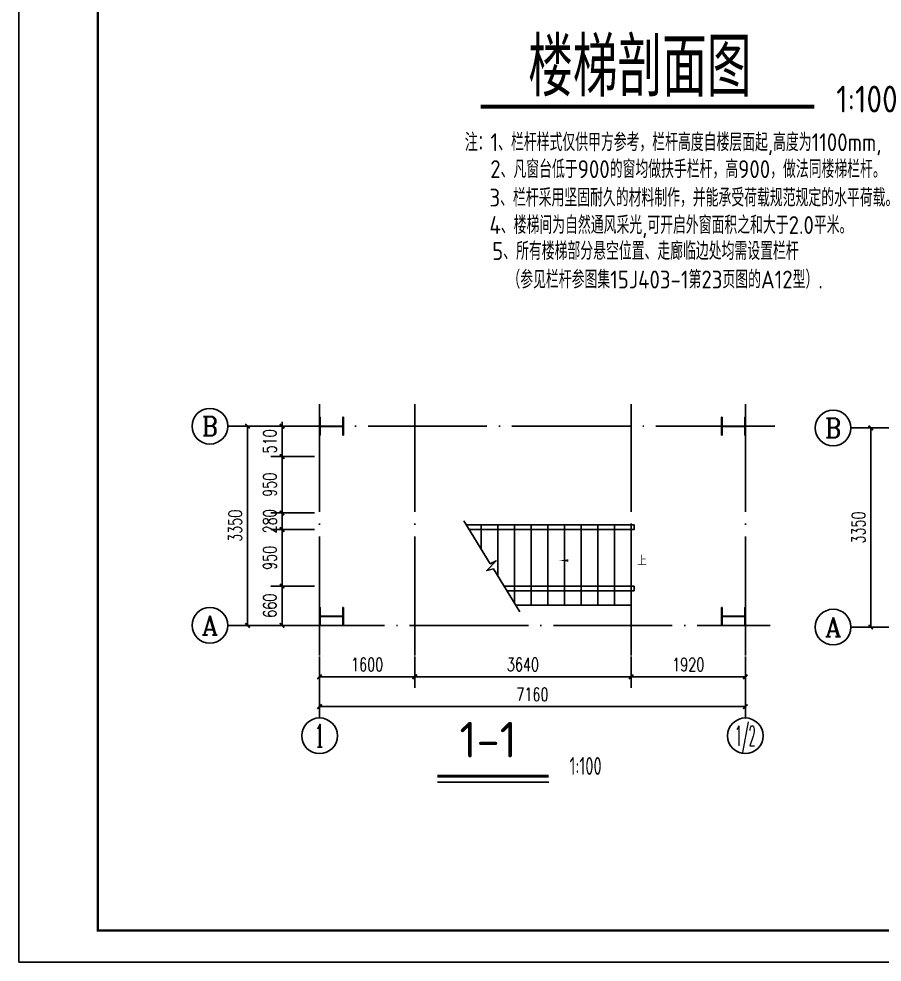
# Model space of a CAD drawing. Extents: x -89996 to 1006241, y -2176 to 440573.
# Drawn here: x 742806 to 757324, y 141094 to 156962 of the extents above; entities that cross this region are included whole.
import ezdxf
from ezdxf.enums import TextEntityAlignment as Align

# ---------------------------------------------------------------- set-up
doc = ezdxf.new("R2010")
doc.units = 0
doc.header["$LTSCALE"] = 1000
doc.header["$MEASUREMENT"] = 0
doc.linetypes.add('DOTE', pattern=[2.4200000000000004, 2, -0.2, 0.02, -0.2])
for name, color, linetype in [('AXIS_TEXT', 7, 'Continuous'), ('BORDER', 7, 'Continuous'), ('COLU', 7, 'Continuous'), ('DIM_SYMB', 3, 'Continuous'), ('DOTE', 1, 'DOTE'), ('GL', 150, 'Continuous'), ('GZ', 50, 'Continuous'), ('NUM', 7, 'Continuous'), ('PUB_DIM', 3, 'Continuous'), ('PUB_TEXT', 7, 'Continuous'), ('PUB_TITLE', 4, 'Continuous'), ('PZ', 202, 'Continuous'), ('TEXT', 7, 'Continuous'), ('THIN', 7, 'Continuous')]:
    doc.layers.add(name, color=color, linetype=linetype)
doc.styles.add('-GBCBIGGBENOR', font='GBENOR.shx', dxfattribs={"bigfont": 'GBCBIG.shx'})
doc.styles.add('_TCH_AXIS', font='COMPLEX', dxfattribs={"bigfont": 'GBCBIG'})
doc.styles.add('_TCH_DIM', font='SIMPLEX', dxfattribs={"bigfont": 'GBCBIG'})
doc.styles.add('_TCH_DIM_T3', font='SIMPLEX', dxfattribs={"width": 0.7058823529411765, "bigfont": 'GBCBIG'})
doc.styles.add('C', font='tssdeng.shx', dxfattribs={"height": 3, "bigfont": 'tssdchn.shx'})
doc.styles.add('COMPLEX', font='COMPLEX')
doc.styles.get("Standard").update_dxf_attribs({"font": 'gbenor.shx', "bigfont": 'gbcbig.shx'})
doc.styles.add('TSSD_Label', font='tssdeng.shx', dxfattribs={"width": 0.7, "bigfont": 'hztxt.shx'})
doc.styles.add('TSSD_Norm', font='tssdeng.shx', dxfattribs={"bigfont": 'hztxt.shx'})
doc.dimstyles.new('_TCH_ARCH&&75', dxfattribs={"dimtxt": 223.125, "dimasz": 75, "dimexe": 187.5, "dimexo": 225, "dimgap": 94.68750000000001, "dimtad": 1, "dimdec": 0, "dimzin": 0, "dimdsep": 46, "dimtxsty": '_TCH_DIM_T3', "dimblk": 'ARCHTICK', "dimcen": 0.09, "dimclrt": 7, "dimazin": 2, "dimtfac": 1, "dimtdec": 0, "dimtix": 1, "dimtmove": 2, "dimatfit": 3, "dimfxl": 0, "dimtolj": 1, "dimtzin": 0, "dimarcsym": 0})

# ---------------------------------------------------------------- blocks, each defined once
blk = doc.blocks.new('_ArchTick')
at = {"color": 0, "linetype": 'ByBlock', "const_width": 0.4}
blk.add_lwpolyline([(-0.5, -0.5), (0.5, 0.5)], dxfattribs=at)
blk = doc.blocks.new('*D2652')
at = {"layer": 'Defpoints', "color": 0, "transparency": 16777216}
for p in [(757131.8409673874, 150079.5569549312), (757434.0769459169, 150079.5569549312), (757434.0769459169, 146729.5569548323)]:
    blk.add_point(p, dxfattribs=at)
at = {"layer": 'PUB_DIM', "color": 0, "lineweight": -2, "transparency": 16777216}
for p, q in [((757209.0769459169, 150079.5569549312), (756944.3409673874, 150079.5569549312)), ((757131.8409673874, 146729.5569548323), (757131.8409673874, 150079.5569549312)), ((757209.0769459169, 146729.5569548323), (756944.3409673874, 146729.5569548323))]:
    blk.add_line(p, q, dxfattribs=at)
at = {"layer": 'PUB_DIM', "color": 0, "lineweight": -2, "transparency": 16777216, "xscale": 75, "yscale": 75, "zscale": 75}
for p, rotation in [((757131.8409673874, 150079.5569549312), 90), ((757131.8409673874, 146729.5569548323), 270)]:
    blk.add_blockref('_ArchTick', p, dxfattribs=dict(at, rotation=rotation))
at = {"layer": 'PUB_DIM', "color": 7, "transparency": 16777216, "insert": (756925.5909673874, 148404.5569548819), "char_height": 223.125, "attachment_point": 5, "rotation": 90, "style": '_TCH_DIM_T3'}
blk.add_mtext('\\A1;3350', dxfattribs=at)
blk = doc.blocks.new('*D2658')
at = {"layer": 'Defpoints', "color": 0, "transparency": 16777216}
for p in [(747232.4140128756, 147419.408200768), (748003.8282087065, 147419.408200768), (748003.8282087063, 146759.4082000985)]:
    blk.add_point(p, dxfattribs=at)
at = {"layer": 'PUB_DIM', "color": 0, "lineweight": -2, "transparency": 16777216}
for p, q in [((747778.8282087065, 147419.408200768), (747044.9140128756, 147419.408200768)), ((747232.4140128756, 146759.4082000985), (747232.4140128756, 147419.408200768)), ((747778.8282087063, 146759.4082000985), (747044.9140128756, 146759.4082000985))]:
    blk.add_line(p, q, dxfattribs=at)
at = {"layer": 'PUB_DIM', "color": 0, "lineweight": -2, "transparency": 16777216, "xscale": 75, "yscale": 75, "zscale": 75}
for p, rotation in [((747232.4140128756, 147419.408200768), 90), ((747232.4140128756, 146759.4082000985), 270)]:
    blk.add_blockref('_ArchTick', p, dxfattribs=dict(at, rotation=rotation))
at = {"layer": 'PUB_DIM', "color": 7, "transparency": 16777216, "insert": (747026.1640128756, 147089.4082004334), "char_height": 223.125, "attachment_point": 5, "rotation": 90, "style": '_TCH_DIM_T3'}
blk.add_mtext('\\A1;660', dxfattribs=at)
blk = doc.blocks.new('*D2659')
at = {"layer": 'Defpoints', "color": 0, "transparency": 16777216}
for p in [(747232.4140128758, 148369.4082000975), (748003.8282087065, 148369.4082000975), (748003.8282087065, 147419.4082007681)]:
    blk.add_point(p, dxfattribs=at)
at = {"layer": 'PUB_DIM', "color": 0, "lineweight": -2, "transparency": 16777216}
for p, q in [((747778.8282087065, 148369.4082000975), (747044.9140128758, 148369.4082000975)), ((747232.4140128758, 147419.4082007681), (747232.4140128758, 148369.4082000975)), ((747778.8282087065, 147419.4082007681), (747044.9140128758, 147419.4082007681))]:
    blk.add_line(p, q, dxfattribs=at)
at = {"layer": 'PUB_DIM', "color": 0, "lineweight": -2, "transparency": 16777216, "xscale": 75, "yscale": 75, "zscale": 75}
for p, rotation in [((747232.4140128758, 148369.4082000975), 90), ((747232.4140128758, 147419.4082007681), 270)]:
    blk.add_blockref('_ArchTick', p, dxfattribs=dict(at, rotation=rotation))
at = {"layer": 'PUB_DIM', "color": 7, "transparency": 16777216, "insert": (747026.1640128758, 147894.408200433), "char_height": 223.125, "attachment_point": 5, "rotation": 90, "style": '_TCH_DIM_T3'}
blk.add_mtext('\\A1;950', dxfattribs=at)
blk = doc.blocks.new('*D2660')
at = {"layer": 'Defpoints', "color": 0, "transparency": 16777216}
for p in [(747232.4140128759, 148649.4082007683), (748003.8282087066, 148649.4082007683), (748003.8282087065, 148369.4082000972)]:
    blk.add_point(p, dxfattribs=at)
at = {"layer": 'PUB_DIM', "color": 0, "lineweight": -2, "transparency": 16777216}
for p, q in [((747232.4140128759, 148649.4082007683), (747232.4140128759, 148724.4082007683)), ((747778.8282087066, 148649.4082007683), (747044.9140128759, 148649.4082007683)), ((747232.4140128759, 148369.4082000972), (747232.4140128759, 148649.4082007683)), ((747778.8282087065, 148369.4082000972), (747044.9140128759, 148369.4082000972)), ((747232.4140128759, 148369.4082000972), (747232.4140128759, 148294.4082000972))]:
    blk.add_line(p, q, dxfattribs=at)
at = {"layer": 'PUB_DIM', "color": 0, "lineweight": -2, "transparency": 16777216, "xscale": 75, "yscale": 75, "zscale": 75}
for p, rotation in [((747232.4140128759, 148649.4082007683), 270), ((747232.4140128759, 148369.4082000972), 90)]:
    blk.add_blockref('_ArchTick', p, dxfattribs=dict(at, rotation=rotation))
at = {"layer": 'PUB_DIM', "color": 7, "transparency": 16777216, "insert": (747026.1640128759, 148509.4082004329), "char_height": 223.125, "attachment_point": 5, "rotation": 90, "style": '_TCH_DIM_T3'}
blk.add_mtext('\\A1;280', dxfattribs=at)
blk = doc.blocks.new('*D2661')
at = {"layer": 'Defpoints', "color": 0, "transparency": 16777216}
for p in [(747232.4140128759, 149599.4082000975), (748003.8282087067, 149599.4082000975), (748003.8282087066, 148649.4082007686)]:
    blk.add_point(p, dxfattribs=at)
at = {"layer": 'PUB_DIM', "color": 0, "lineweight": -2, "transparency": 16777216}
for p, q in [((747778.8282087067, 149599.4082000975), (747044.9140128759, 149599.4082000975)), ((747232.4140128759, 148649.4082007686), (747232.4140128759, 149599.4082000975)), ((747778.8282087066, 148649.4082007686), (747044.9140128759, 148649.4082007686))]:
    blk.add_line(p, q, dxfattribs=at)
at = {"layer": 'PUB_DIM', "color": 0, "lineweight": -2, "transparency": 16777216, "xscale": 75, "yscale": 75, "zscale": 75}
for p, rotation in [((747232.4140128759, 149599.4082000975), 90), ((747232.4140128759, 148649.4082007686), 270)]:
    blk.add_blockref('_ArchTick', p, dxfattribs=dict(at, rotation=rotation))
at = {"layer": 'PUB_DIM', "color": 7, "transparency": 16777216, "insert": (747026.1640128759, 149124.4082004331), "char_height": 223.125, "attachment_point": 5, "rotation": 90, "style": '_TCH_DIM_T3'}
blk.add_mtext('\\A1;950', dxfattribs=at)
blk = doc.blocks.new('*D2662')
at = {"layer": 'Defpoints', "color": 0, "transparency": 16777216}
for p in [(747232.414012876, 150109.4082001883), (748003.8282087067, 150109.4082001883), (748003.8282087067, 149599.4082000976)]:
    blk.add_point(p, dxfattribs=at)
at = {"layer": 'PUB_DIM', "color": 0, "lineweight": -2, "transparency": 16777216}
for p, q in [((747232.414012876, 150109.4082001883), (747232.414012876, 150184.4082001883)), ((747778.8282087067, 150109.4082001883), (747044.914012876, 150109.4082001883)), ((747232.414012876, 149599.4082000976), (747232.414012876, 150109.4082001883)), ((747778.8282087067, 149599.4082000976), (747044.914012876, 149599.4082000976)), ((747232.414012876, 149599.4082000976), (747232.414012876, 149524.4082000976))]:
    blk.add_line(p, q, dxfattribs=at)
at = {"layer": 'PUB_DIM', "color": 0, "lineweight": -2, "transparency": 16777216, "xscale": 75, "yscale": 75, "zscale": 75}
for p, rotation in [((747232.414012876, 150109.4082001883), 270), ((747232.414012876, 149599.4082000976), 90)]:
    blk.add_blockref('_ArchTick', p, dxfattribs=dict(at, rotation=rotation))
at = {"layer": 'PUB_DIM', "color": 7, "transparency": 16777216, "insert": (747026.164012876, 149854.408200143), "char_height": 223.125, "attachment_point": 5, "rotation": 90, "style": '_TCH_DIM_T3'}
blk.add_mtext('\\A1;510', dxfattribs=at)
blk = doc.blocks.new('*D2668')
at = {"layer": 'Defpoints', "color": 0, "transparency": 16777216}
for p in [(746652.1310290011, 150109.4082001964), (746954.3670075305, 150109.4082001964), (746954.3670075305, 146759.4082000975)]:
    blk.add_point(p, dxfattribs=at)
at = {"layer": 'PUB_DIM', "color": 0, "lineweight": -2, "transparency": 16777216}
for p, q in [((746729.3670075305, 150109.4082001964), (746464.6310290011, 150109.4082001964)), ((746652.1310290011, 146759.4082000975), (746652.1310290011, 150109.4082001964)), ((746729.3670075305, 146759.4082000975), (746464.6310290011, 146759.4082000975))]:
    blk.add_line(p, q, dxfattribs=at)
at = {"layer": 'PUB_DIM', "color": 0, "lineweight": -2, "transparency": 16777216, "xscale": 75, "yscale": 75, "zscale": 75}
for p, rotation in [((746652.1310290011, 150109.4082001964), 90), ((746652.1310290011, 146759.4082000975), 270)]:
    blk.add_blockref('_ArchTick', p, dxfattribs=dict(at, rotation=rotation))
at = {"layer": 'PUB_DIM', "color": 7, "transparency": 16777216, "insert": (746445.8810290011, 148434.4082001471), "char_height": 223.125, "attachment_point": 5, "rotation": 90, "style": '_TCH_DIM_T3'}
blk.add_mtext('\\A1;3350', dxfattribs=at)
blk = doc.blocks.new('*D2669')
at = {"layer": 'Defpoints', "color": 0, "transparency": 16777216}
for p in [(753103.3960133052, 146459.4082000979), (755023.396013247, 146459.4082000977), (755023.396013247, 145893.5837466362)]:
    blk.add_point(p, dxfattribs=at)
at = {"layer": 'PUB_DIM', "color": 0, "lineweight": -2, "transparency": 16777216}
for p, q in [((753103.3960133052, 146234.4082000979), (753103.3960133052, 145706.0837466362)), ((755023.396013247, 146234.4082000977), (755023.396013247, 145706.0837466362)), ((753103.3960133052, 145893.5837466362), (755023.396013247, 145893.5837466362))]:
    blk.add_line(p, q, dxfattribs=at)
at = {"layer": 'PUB_DIM', "color": 0, "lineweight": -2, "transparency": 16777216, "xscale": 75, "yscale": 75, "zscale": 75, "rotation": 180}
blk.add_blockref('_ArchTick', (753103.3960133052, 145893.5837466362), dxfattribs=at)
at = {"layer": 'PUB_DIM', "color": 0, "lineweight": -2, "transparency": 16777216, "xscale": 75, "yscale": 75, "zscale": 75}
blk.add_blockref('_ArchTick', (755023.396013247, 145893.5837466362), dxfattribs=at)
at = {"layer": 'PUB_DIM', "color": 7, "transparency": 16777216, "insert": (754063.3960132761, 146099.8337466362), "char_height": 223.125, "attachment_point": 5, "style": '_TCH_DIM_T3'}
blk.add_mtext('\\A1;1920', dxfattribs=at)
blk = doc.blocks.new('*D2670')
at = {"layer": 'Defpoints', "color": 0, "transparency": 16777216}
for p in [(749463.3960133047, 146459.4082000983), (753103.3960133052, 146459.4082000979), (753103.3960133052, 145893.5837466365)]:
    blk.add_point(p, dxfattribs=at)
at = {"layer": 'PUB_DIM', "color": 0, "lineweight": -2, "transparency": 16777216}
for p, q in [((749463.3960133047, 146234.4082000983), (749463.3960133047, 145706.0837466365)), ((753103.3960133052, 146234.4082000979), (753103.3960133052, 145706.0837466365)), ((749463.3960133047, 145893.5837466365), (753103.3960133052, 145893.5837466365))]:
    blk.add_line(p, q, dxfattribs=at)
at = {"layer": 'PUB_DIM', "color": 0, "lineweight": -2, "transparency": 16777216, "xscale": 75, "yscale": 75, "zscale": 75, "rotation": 180}
blk.add_blockref('_ArchTick', (749463.3960133047, 145893.5837466365), dxfattribs=at)
at = {"layer": 'PUB_DIM', "color": 0, "lineweight": -2, "transparency": 16777216, "xscale": 75, "yscale": 75, "zscale": 75}
blk.add_blockref('_ArchTick', (753103.3960133052, 145893.5837466365), dxfattribs=at)
at = {"layer": 'PUB_DIM', "color": 7, "transparency": 16777216, "insert": (751283.3960133049, 146099.8337466365), "char_height": 223.125, "attachment_point": 5, "style": '_TCH_DIM_T3'}
blk.add_mtext('\\A1;3640', dxfattribs=at)
blk = doc.blocks.new('*D2671')
at = {"layer": 'Defpoints', "color": 0, "transparency": 16777216}
for p in [(747863.3960132418, 146459.4082000985), (749463.3960133047, 146459.4082000983), (749463.3960133047, 145893.5837466368)]:
    blk.add_point(p, dxfattribs=at)
at = {"layer": 'PUB_DIM', "color": 0, "lineweight": -2, "transparency": 16777216}
for p, q in [((747863.3960132418, 146234.4082000985), (747863.3960132418, 145706.0837466368)), ((749463.3960133047, 146234.4082000983), (749463.3960133047, 145706.0837466368)), ((747863.3960132418, 145893.5837466368), (749463.3960133047, 145893.5837466368))]:
    blk.add_line(p, q, dxfattribs=at)
at = {"layer": 'PUB_DIM', "color": 0, "lineweight": -2, "transparency": 16777216, "xscale": 75, "yscale": 75, "zscale": 75, "rotation": 180}
blk.add_blockref('_ArchTick', (747863.3960132418, 145893.5837466368), dxfattribs=at)
at = {"layer": 'PUB_DIM', "color": 0, "lineweight": -2, "transparency": 16777216, "xscale": 75, "yscale": 75, "zscale": 75}
blk.add_blockref('_ArchTick', (749463.3960133047, 145893.5837466368), dxfattribs=at)
at = {"layer": 'PUB_DIM', "color": 7, "transparency": 16777216, "insert": (748663.3960132733, 146099.8337466368), "char_height": 223.125, "attachment_point": 5, "style": '_TCH_DIM_T3'}
blk.add_mtext('\\A1;1600', dxfattribs=at)
blk = doc.blocks.new('*D2672')
at = {"layer": 'Defpoints', "color": 0, "transparency": 16777216}
for p in [(747863.396013242, 146459.4082000977), (755023.3960132471, 146459.4082000977), (755023.3960132471, 145392.2008317017)]:
    blk.add_point(p, dxfattribs=at)
at = {"layer": 'PUB_DIM', "color": 0, "lineweight": -2, "transparency": 16777216}
for p, q in [((747863.396013242, 146234.4082000977), (747863.396013242, 145204.7008317017)), ((755023.3960132471, 146234.4082000977), (755023.3960132471, 145204.7008317017)), ((747863.396013242, 145392.2008317017), (755023.3960132471, 145392.2008317017))]:
    blk.add_line(p, q, dxfattribs=at)
at = {"layer": 'PUB_DIM', "color": 0, "lineweight": -2, "transparency": 16777216, "xscale": 75, "yscale": 75, "zscale": 75, "rotation": 180}
blk.add_blockref('_ArchTick', (747863.396013242, 145392.2008317017), dxfattribs=at)
at = {"layer": 'PUB_DIM', "color": 0, "lineweight": -2, "transparency": 16777216, "xscale": 75, "yscale": 75, "zscale": 75}
blk.add_blockref('_ArchTick', (755023.3960132471, 145392.2008317017), dxfattribs=at)
at = {"layer": 'PUB_DIM', "color": 7, "transparency": 16777216, "insert": (751443.3960132445, 145598.4508317017), "char_height": 223.125, "attachment_point": 5, "style": '_TCH_DIM_T3'}
blk.add_mtext('\\A1;7160', dxfattribs=at)
blk = doc.blocks.new('_AXISO')
blk.add_circle((0, 0), 0.5)
at = {"layer": 'AXIS_TEXT', "style": 'COMPLEX', "width": 1.041666666666667}
blk.add_attdef('A', text='', height=0.56, dxfattribs=at).set_placement((-0.25, -0.28), (0.25, -0.28), align=Align.FIT)

msp = doc.modelspace()

# ---------------------------------------------------------------- linework, layer by layer
at = {"layer": 'BORDER', "const_width": 39.77272519886361}
msp.add_lwpolyline([(744132.1482201798, 141624.0125658005), (744132.1482201798, 172063.4049179974), (786874.570233892, 172063.4049179974), (786874.570233892, 141624.0125658005)], close=True, dxfattribs=at)
at = {"layer": 'COLU'}
msp.add_line((753103.3960133056, 147100.4313313712), (751162.0794856523, 147100.4313313712, 0.4503260916930442), dxfattribs=at)
at = {"layer": 'DIM_SYMB', "const_width": 70, "elevation": 3.977505309100316}
msp.add_lwpolyline([(750571.4291344103, 155486.0701317186), (756183.3938647397, 155486.0701317186)], dxfattribs=at)
at = {"layer": 'DIM_SYMB'}
msp.add_lwpolyline([(753153.9011835707, 147850.3237631569, 0, 0, 0), (751893.9011835707, 147850.3237631569, 0, 40.00000000000001, 0), (752043.9011835707, 147850.3237631569, 0, 0, 0)], format="xyseb", dxfattribs=at)
at = {"layer": 'DOTE'}
for p, q in [((747863.3960133113, 146251.4212172374), (747863.3960133112, 150481.8848111659)), ((749463.3960133048, 146251.4212172866), (749463.3960133047, 150481.884811215)), ((753103.3960133053, 146251.4212172927), (753103.3960133052, 150481.8848112211)), ((755023.3960132471, 146251.4212172374), (755023.396013247, 150481.8848111659)), ((755518.1474493131, 150109.4082000974), (746954.3670075305, 150109.4082001965)), ((746954.3670075305, 146759.4082000975), (755441.6746253715, 146759.4082000975))]:
    msp.add_line(p, q, dxfattribs=at)
at = {"layer": 'GL'}
for p, q in [((750327.5068945183, 148451.4082001206), (753153.3960133056, 148451.4082001488)), ((750378.1318945179, 148369.4082001211), (753153.3960133056, 148369.4082001488)), ((753153.3960133056, 148449.4106833274), (753153.3960133056, 148367.4106833274)), ((750964.8825512303, 147419.4082007976), (753153.3960133055, 147419.4082008194)), ((753153.3960133056, 147419.4082008194), (753153.3960133056, 147337.4082008194)), ((751015.5763480926, 147337.4082007981), (753153.3960133055, 147337.4082008194))]:
    msp.add_line(p, q, dxfattribs=at)
at = {"layer": 'GZ'}
for points in [[(747863.3960132191, 150259.4082014374), (747863.3960133113, 149959.4082014374), (747873.3960131072, 149959.4082014279), (747873.3960132448, 150102.5586811935), (747878.3960132431, 150106.4082015476), (748248.7463781033, 150106.4082016646), (748253.3960132448, 150102.5586813148), (748253.3960132881, 149959.4082015597), (748263.3960132066, 149959.4081988565), (748263.3960130161, 150259.4082015364), (748253.396013527, 150259.4082015574), (748253.3960132387, 150116.4082016665), (748248.9085448228, 150112.4082016647), (747878.3960132406, 150112.4082015476), (747873.3960132387, 150116.4082015454), (747873.3960576884, 150259.4083107609), (747863.3960132191, 150259.4082014374)], [(754623.3960133549, 150259.4082015365), (754623.3960134471, 149959.4082015365), (754633.3960132429, 149959.408201527), (754633.3960133805, 150102.5586812926), (754638.3960133789, 150106.4082016466), (755008.746378239, 150106.4082017636), (755013.3960133805, 150102.5586814139), (755013.3960134238, 149959.4082016587), (755023.3960133423, 149959.4081989556), (755023.3960131519, 150259.4082016355), (755013.3960136627, 150259.4082016564), (755013.3960133744, 150116.4082017656), (755008.9085449586, 150112.4082017638), (754638.3960133763, 150112.4082016466), (754633.3960133744, 150116.4082016444), (754633.3960578241, 150259.4083108599), (754623.3960133549, 150259.4082015365)], [(747863.3960132191, 147059.4082000986), (747863.3960133113, 146759.4082000986), (747873.3960131072, 146759.408200089), (747873.3960132448, 146902.5586798546), (747878.3960132431, 146906.4082002087), (748248.7463781033, 146906.4082003257), (748253.3960132448, 146902.5586799759), (748253.3960132881, 146759.4082002208), (748263.3960132066, 146759.4081975176), (748263.3960130161, 147059.4082001975), (748253.396013527, 147059.4082002185), (748253.3960132387, 146916.4082003277), (748248.9085448228, 146912.4082003258), (747878.3960132406, 146912.4082002087), (747873.3960132387, 146916.4082002065), (747873.3960576884, 147059.408309422), (747863.3960132191, 147059.4082000986)], [(754623.3960133549, 147059.4082001976), (754623.3960134471, 146759.4082001976), (754633.3960132429, 146759.4082001881), (754633.3960133805, 146902.5586799537), (754638.3960133789, 146906.4082003077), (755008.746378239, 146906.4082004247), (755013.3960133805, 146902.558680075), (755013.3960134238, 146759.4082003199), (755023.3960133423, 146759.4081976167), (755023.3960131519, 147059.4082002966), (755013.3960136627, 147059.4082003175), (755013.3960133744, 146916.4082004267), (755008.9085449586, 146912.4082004249), (754638.3960133763, 146912.4082003077), (754633.3960133744, 146916.4082003055), (754633.3960578241, 147059.408309521), (754623.3960133549, 147059.4082001976)]]:
    msp.add_lwpolyline(points, close=True, dxfattribs=at)
at = {"layer": 'NUM', "color": 6, "const_width": 50}
msp.add_lwpolyline([(749845.13381592, 144221.7057291319), (751716.5670691417, 144221.7057291319)], dxfattribs=at)
at = {"layer": 'NUM', "color": 6}
msp.add_lwpolyline([(749845.13381592, 144121.7057291319), (751716.5670691417, 144121.7057291319)], dxfattribs=at)
at = {"layer": 'PUB_DIM'}
for p, q in [((747046.7277488247, 150109.4082001899), (746318.9446834148, 150109.4082001899)), ((757526.4376872111, 150079.5569549248), (756798.6546218011, 150079.5569549248)), ((747046.7277487874, 146759.4082000975), (746318.9446833774, 146759.4082000975)), ((757526.4376871737, 146729.5569548323), (756798.6546217637, 146729.5569548323)), ((747863.3960133113, 146084.9462237066), (747863.3960133113, 145201.2721954118)), ((755023.3960132471, 146084.9462237066), (755023.3960132471, 145201.2721954118))]:
    msp.add_line(p, q, dxfattribs=at)
at = {"layer": 'PUB_TITLE'}
msp.add_lwpolyline([(742806.390713551, 141093.7095631489), (742806.390713551, 172593.7079206489), (787404.8732365434, 172593.7079206489), (787404.8732365434, 141093.7095631489)], close=True, dxfattribs=at)
at = {"layer": 'PZ'}
for p, q in [((750583.3960132326, 148036.9310103018), (750583.3960132326, 148451.4082001462)), ((750863.3960132325, 147583.5682485908), (750863.3960132326, 148451.4082001462)), ((751143.3960132325, 147130.6528739115), (751143.3960132326, 148451.4082001462)), ((751423.3960132326, 147100.431331352), (751423.3960132326, 148451.4082001461)), ((751703.3960132325, 147100.4313313547), (751703.3960132326, 148451.4082001461)), ((751983.3960132325, 147100.4313313573), (751983.3960132326, 148451.4082001461)), ((752263.3960132325, 147100.43133136), (752263.3960132326, 148451.4082001461)), ((752543.3960132325, 147100.4313313627), (752543.3960132326, 148451.408200146)), ((752823.3960132336, 147100.4313313654), (752823.3960132208, 148451.4082001434)), ((753103.3960132326, 147100.431331368), (753103.3960132326, 148451.4082001461))]:
    msp.add_line(p, q, dxfattribs=at)
at = {"layer": 'THIN'}
msp.add_lwpolyline([(750288.0122987899, 148515.3796934485), (750732.411837238, 147795.5621694437), (750830.615371262, 147845.890007997), (750674.9369316066, 147679.2640093459), (750786.9224180891, 147707.2684878675), (751231.3219565371, 146988.4278326408)], dxfattribs=at)

# ---------------------------------------------------------------- block references
at = {"layer": 'PUB_DIM'}
ref = msp.add_blockref('_AXISO', (746018.9446834148, 150109.4082001899), dxfattribs=dict(at, xscale=600, yscale=600, zscale=600))
ref.add_attrib('A', 'B', dxfattribs={"layer": 'AXIS_TEXT', "height": 326.4428456971439, "style": '_TCH_AXIS'}).set_placement((745886.8130553945, 149946.1867773414), (746151.0763114351, 149946.1867773414), align=Align.FIT)
ref = msp.add_blockref('_AXISO', (756498.6546218011, 150079.5569549248), dxfattribs=dict(at, xscale=600, yscale=600, zscale=600))
ref.add_attrib('A', 'B', dxfattribs={"layer": 'AXIS_TEXT', "height": 326.4428456971439, "style": '_TCH_AXIS'}).set_placement((756366.5229937808, 149916.3355320762), (756630.7862498214, 149916.3355320762), align=Align.FIT)
ref = msp.add_blockref('_AXISO', (746018.9446833774, 146759.4082000975), dxfattribs=dict(at, xscale=600, yscale=600, zscale=600))
ref.add_attrib('A', 'A', dxfattribs={"layer": 'AXIS_TEXT', "height": 318.8877729934246, "style": '_TCH_AXIS'}).set_placement((745882.2784949517, 146599.9643136008), (746155.6108718031, 146599.9643136008), align=Align.FIT)
ref = msp.add_blockref('_AXISO', (756498.6546217637, 146729.5569548323), dxfattribs=dict(at, xscale=600, yscale=600, zscale=600))
ref.add_attrib('A', 'A', dxfattribs={"layer": 'AXIS_TEXT', "height": 318.8877729934246, "style": '_TCH_AXIS'}).set_placement((756361.988433338, 146570.1130683356), (756635.3208101895, 146570.1130683356), align=Align.FIT)
ref = msp.add_blockref('_AXISO', (747863.3960133113, 144901.2721954118), dxfattribs=dict(at, xscale=600, yscale=600, zscale=600))
ref.add_attrib('A', '1', dxfattribs={"layer": 'AXIS_TEXT', "height": 386.0409126075843, "style": '_TCH_AXIS'}).set_placement((747780.6729606097, 144708.251739108), (747946.119066013, 144708.251739108), align=Align.FIT)
ref = msp.add_blockref('_AXISO', (755023.3960132471, 144901.2721954118), dxfattribs=dict(at, xscale=600, yscale=600, zscale=600))
ref.add_attrib('A', '1/2', dxfattribs={"layer": 'AXIS_TEXT', "height": 339.4112549695428, "style": '_TCH_AXIS', "width": 0.4117647058824933}).set_placement((754853.6903857623, 144731.566567927), (755193.1016407319, 144731.566567927), align=Align.FIT)

# ---------------------------------------------------------------- texts
at = {"layer": 'PUB_TEXT', "style": 'C', "width": 0.8}
msp.add_text('楼梯剖面图', height=987.84, dxfattribs=at).set_placement((751373.0950186867, 155655.2259396114, 3.977505309100316))
at = {"layer": 'PUB_TEXT'}
msp.add_text('1:100', height=450, dxfattribs=at).set_placement((756551.4288162746, 155387.0911507922, 3.977505309100316))
for s, height, style, p in [('注：1、栏杆样式仅供甲方参考，栏杆高度自楼层面起,高度为1100mm,', 300, '-GBCBIGGBENOR', (750306.4183042595, 154736.1374184563, 1.215519822172425)), ('2、凡窗台低于900的窗均做扶手栏杆，高900，做法同楼梯栏杆。', 300, '-GBCBIGGBENOR', (750733.5105585736, 154283.8128297547, 1.215519822172425)), ('3、栏杆采用坚固耐久的材料制作，并能承受荷载规范规定的水平荷载。', 300, '-GBCBIGGBENOR', (750719.934463828, 153804.4854752244, 1.215519822172425)), ('4、楼梯间为自然通风采光,可开启外窗面积之和大于2.0平米。', 300, '-GBCBIGGBENOR', (750719.7204688248, 153343.49650037, 1.215519822172425)), ('5、所有楼梯部分悬空位置、走廊临边处均需设置栏杆', 300, '-GBCBIGGBENOR', (750765.8867437249, 152906.7376226968, 1.215519822172425)), ('（参见栏杆参图集15J403-1第23页图的A12型）.', 300, '-GBCBIGGBENOR', (751022.2777162428, 152426.5664080475, 1.215519822172425)), ('上', 168.7943262411347, '_TCH_DIM', (753206.4011835707, 147762.8237631569))]:
    msp.add_text(s, height=height, dxfattribs=dict(at, style=style)).set_placement(p)
at = {"layer": 'TEXT', "style": 'TSSD_Norm'}
msp.add_text('1-1', height=600, dxfattribs=at).set_placement((750216.6976111617, 144356.1939181083), align=Align.BOTTOM_LEFT)
at = {"layer": 'THIN', "style": 'TSSD_Label', "width": 0.7}
msp.add_text('1:100', height=300, dxfattribs=at).set_placement((752066.5670691417, 144153.7446741636), align=Align.BOTTOM_LEFT)

# ---------------------------------------------------------------- dimensions: what is measured, and where the dimension line sits
at = {"layer": 'PUB_DIM'}
for p1, p2, distance, picture, middle in [((746954.3670075305, 146759.4082000975), (746954.3670075305, 150109.4082001964), 302.2359785294393, '*D2668', (746445.8810290011, 148434.4082001471)), ((748003.8282087067, 149599.4082000976), (748003.8282087067, 150109.4082001883), 771.4141958307009, '*D2662', (747026.164012876, 149854.408200143)), ((757434.0769459169, 146729.5569548323), (757434.0769459169, 150079.5569549312), 302.2359785294393, '*D2652', (756925.5909673874, 148404.5569548819)), ((748003.8282087066, 148649.4082007686), (748003.8282087067, 149599.4082000975), 771.4141958308173, '*D2661', (747026.1640128759, 149124.4082004331)), ((748003.8282087065, 148369.4082000972), (748003.8282087066, 148649.4082007683), 771.4141958307009, '*D2660', (747026.1640128759, 148509.4082004329)), ((748003.8282087065, 147419.4082007681), (748003.8282087065, 148369.4082000975), 771.414195830701, '*D2659', (747026.1640128758, 147894.408200433)), ((748003.8282087063, 146759.4082000985), (748003.8282087065, 147419.408200768), 771.4141958308173, '*D2658', (747026.1640128756, 147089.4082004334)), ((747863.3960132418, 146459.4082000985), (749463.3960133047, 146459.4082000983), -565.8244534614787, '*D2671', (748663.3960132733, 146099.8337466368)), ((747863.396013242, 146459.4082000977), (755023.3960132471, 146459.4082000977), -1067.2073683960189, '*D2672', (751443.3960132445, 145598.4508317017)), ((749463.3960133047, 146459.4082000983), (753103.3960133052, 146459.4082000979), -565.8244534614205, '*D2670', (751283.3960133049, 146099.8337466365)), ((753103.3960133052, 146459.4082000979), (755023.396013247, 146459.4082000977), -565.8244534615078, '*D2669', (754063.3960132761, 146099.8337466362))]:
    dim = msp.add_aligned_dim(p1=p1, p2=p2, distance=distance, dimstyle='_TCH_ARCH&&75', dxfattribs=at)
    dim.commit()
    dim.dimension.update_dxf_attribs({"geometry": picture, "text_midpoint": middle})

doc.saveas('drawing.dxf')
